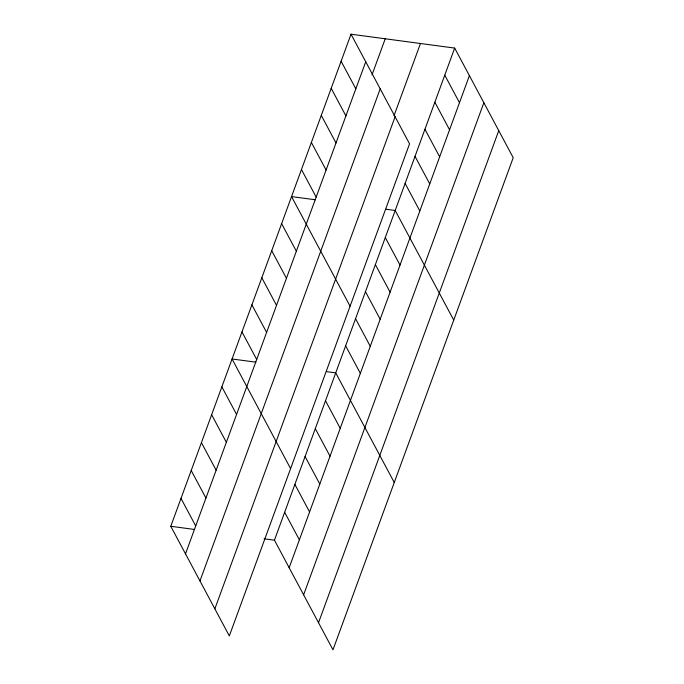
<?xml version="1.0" encoding="UTF-8"?>
<svg xmlns="http://www.w3.org/2000/svg" width="684" height="684" viewBox="0 0 684 684"><rect width="100%" height="100%" fill="white"/><g stroke="black" fill="none" stroke-linecap="round" stroke-linejoin="round"><path stroke-width="1.03" d="M351.02 34.2L409.554 143.828L229.32 635.915L170.786 526.287L351.02 34.2L454.68 48.085L513.214 157.713L332.98 649.8L274.446 540.172L454.68 48.085M185.501 553.852L365.743 61.765M372.011 74.872L385.229 38.783M199.967 580.93L380.201 88.843M394.035 115.682L420.472 43.502M214.862 608.828L395.096 116.75M289.161 567.737L469.395 75.65M303.619 594.815L483.853 102.737M318.522 622.722L498.756 130.635M315.384 199.779L291.546 196.59L350.08 306.218M385.87 209.227L395.198 210.475L453.74 320.103M255.91 362.169L232.064 358.98L290.597 468.6M326.396 371.617L335.724 372.865L394.258 482.494M170.786 526.287L194.624 529.476M264.075 538.787L274.446 540.172M444.762 75.154L459.486 102.72M434.853 102.215L449.568 129.78M424.944 129.285L439.658 156.85M415.026 156.345L429.749 183.91M341.111 61.261L355.825 88.826M405.116 183.415L419.831 210.98M331.193 88.33L345.916 115.895M321.283 115.391L335.998 142.956M385.289 237.545L400.003 265.101M311.374 142.46L326.088 170.025M375.371 264.605L390.094 292.171M301.456 169.521L316.179 197.086M365.461 291.666L380.176 319.231M355.552 318.735L370.266 346.301M281.628 223.651L296.352 251.216M345.634 345.796L360.357 373.361M271.719 250.72L286.434 278.285M261.81 277.781L276.524 305.346M325.507 400.747L340.23 428.312M251.892 304.85L266.615 332.415M315.298 428.637L330.013 456.202M241.982 331.911L256.697 359.476M305.081 456.519L319.804 484.084M294.872 484.4L309.587 511.965M221.855 386.862L236.57 414.427M284.655 512.29L299.378 539.856M211.638 414.743L226.361 442.309M201.429 442.634L216.144 470.199M191.212 470.515L205.935 498.08M181.003 498.405L195.718 525.962"/></g></svg>
